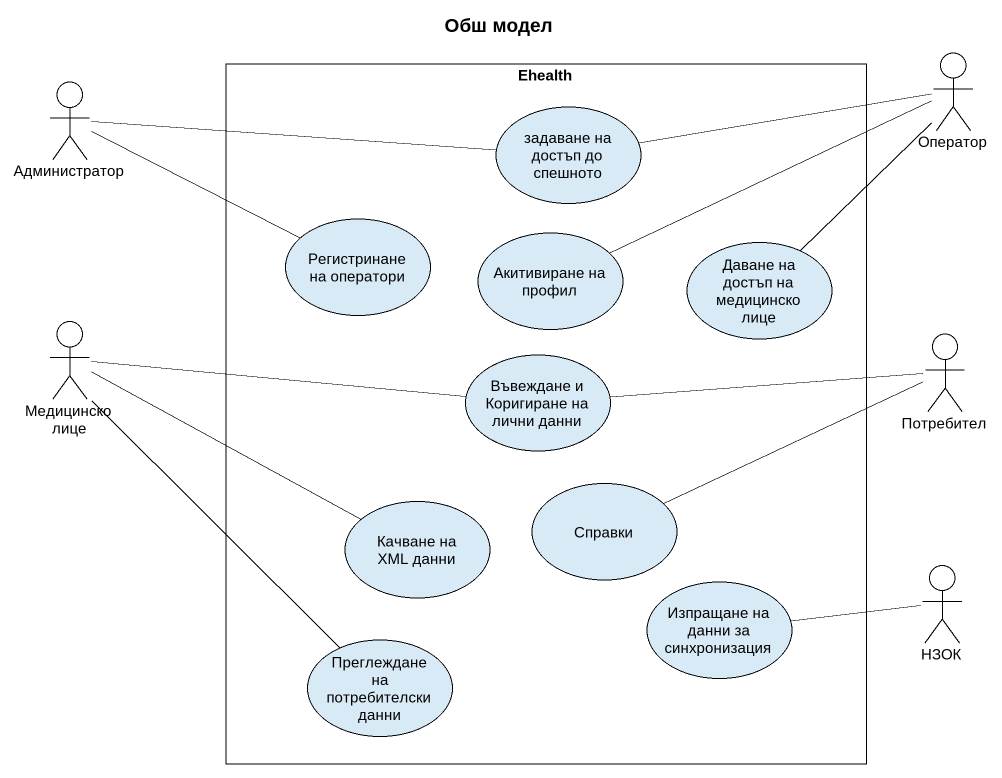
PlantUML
@startuml
title Обш модел
rectangle Ehealth {
  usecase "задаване на достъп до спешното" as задаване_на_достъп_до
  usecase "Регистринане на оператори" as Регистринане_на_оператори
  usecase "Акитивиране на профил" as Акитивиране_на_профил
  usecase "Даване на достъп на медицинско лице" as Даване_на_достъп_на
  usecase "Въвеждане и Коригиране на лични данни" as Въвеждане_и_Коригиране_на
  usecase "Качване на XML данни" as Качване_на_XML_данни
  usecase Справки
  usecase "Изпращане на данни за синхронизация" as Изпращане_на_данни_за
  usecase "Преглеждане на потребителски данни" as Преглеждане_на
}
actor Оператор
actor Администратор
actor "Медицинско лице" as Медицинско_лице
actor Потребител
actor НЗОК
Оператор -left- задаване_на_достъп_до
Оператор -left- Акитивиране_на_профил
Оператор -- Даване_на_достъп_на
Администратор -right- задаване_на_достъп_до
Администратор -right- Регистринане_на_оператори
Медицинско_лице -right- Въвеждане_и_Коригиране_на
Медицинско_лице -right- Качване_на_XML_данни
Медицинско_лице -- Преглеждане_на
Потребител -left- Въвеждане_и_Коригиране_на
Потребител -left- Справки
НЗОК -left- Изпращане_на_данни_за
@enduml
